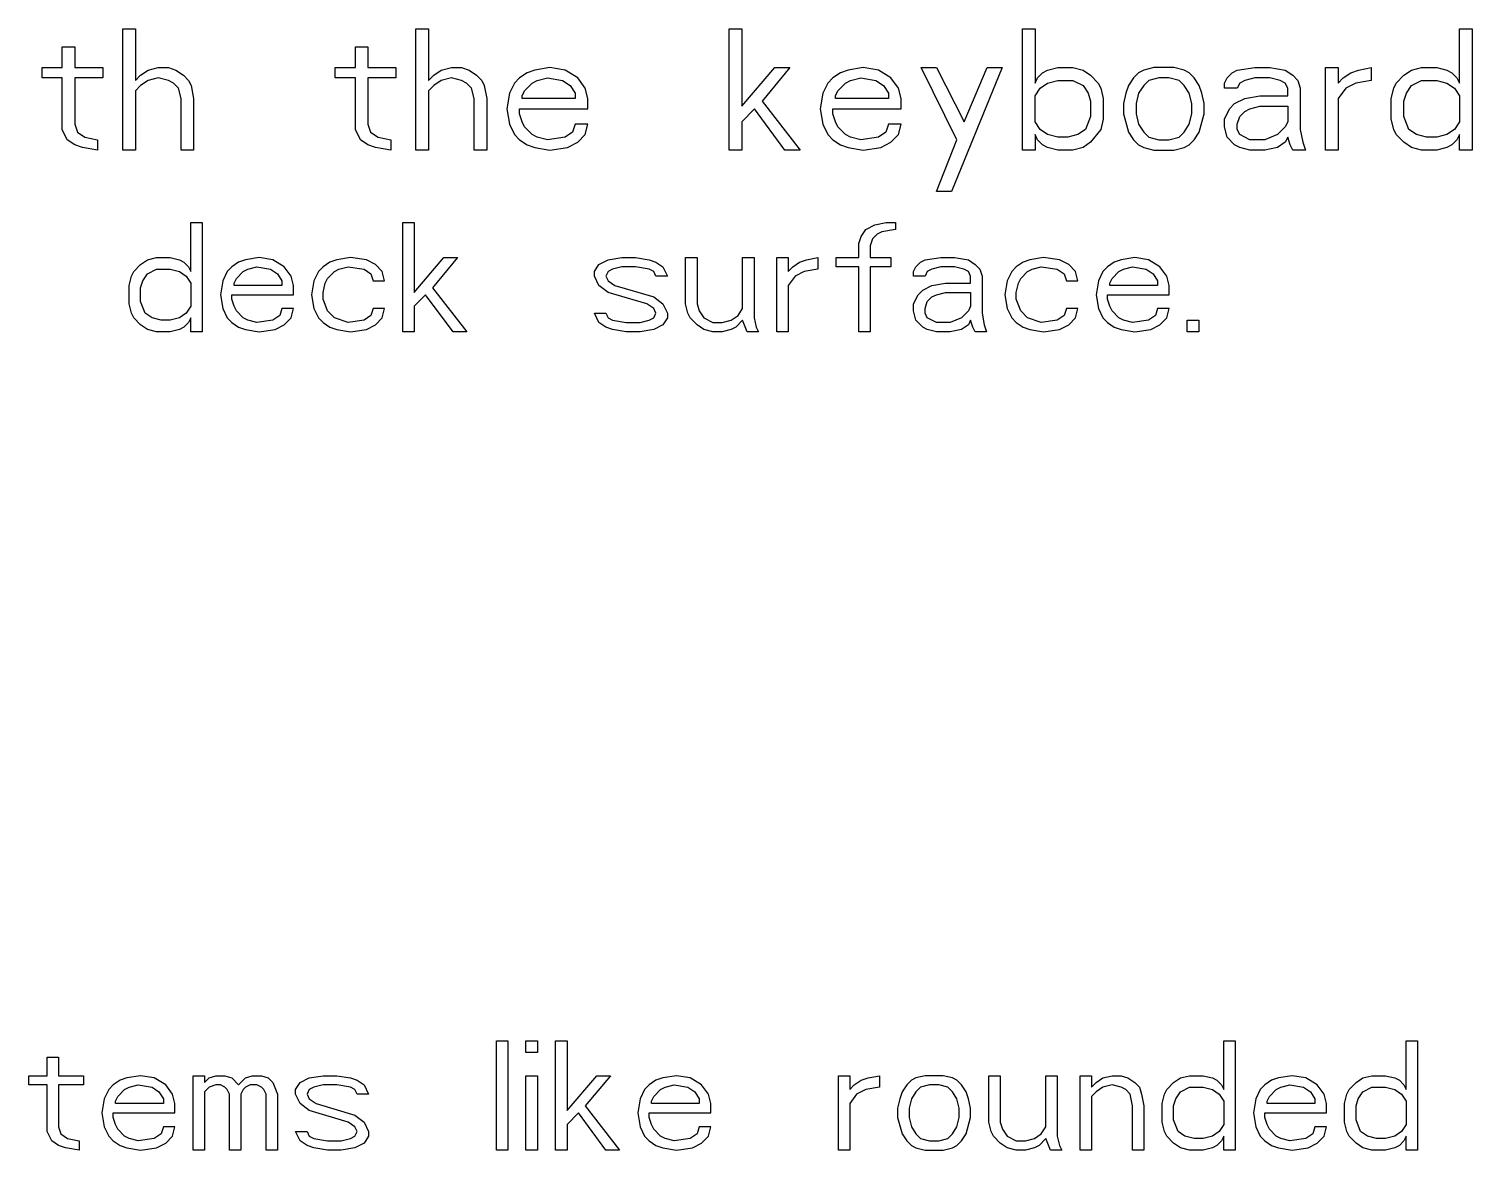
# Model space of a CAD drawing. Header units: millimetres. Extents: x 0 to 594, y 0 to 420.
# Drawn here: x 173.61 to 221.21, y 293.67 to 330.67 of the extents above; entities that cross this region are included whole.
import ezdxf

# ---------------------------------------------------------------- set-up
doc = ezdxf.new("R2010")
doc.units = ezdxf.units.MM
doc.header["$LTSCALE"] = 32.67
doc.layers.add('5_CURVES', color=7, linetype='CONTINUOUS')

msp = doc.modelspace()

# ---------------------------------------------------------------- linework, layer by layer
at = {"layer": '5_CURVES', "color": 7, "linetype": 'CONTINUOUS'}
for p, q in [((176.714, 326.671), (176.714, 330.671)), ((176.714, 330.671), (177.131, 330.671)), ((177.131, 330.671), (177.131, 328.968)), ((186.381, 326.671), (186.381, 330.671)), ((186.381, 330.671), (186.797, 330.671)), ((186.797, 330.671), (186.797, 328.968)), ((196.714, 326.671), (196.714, 330.671)), ((196.714, 330.671), (197.131, 330.671)), ((197.131, 330.671), (197.131, 328.117)), ((206.381, 326.671), (206.381, 330.671)), ((206.381, 330.671), (206.797, 330.671)), ((206.797, 330.671), (206.797, 328.883)), ((220.797, 328.883), (220.797, 330.671)), ((220.797, 330.671), (221.214, 330.671)), ((221.214, 330.671), (221.214, 326.671)), ((174.714, 329.394), (174.714, 330.075)), ((174.714, 330.075), (175.131, 330.075)), ((175.131, 330.075), (175.131, 329.394)), ((184.381, 329.394), (184.381, 330.075)), ((184.381, 330.075), (184.797, 330.075)), ((184.797, 330.075), (184.797, 329.394)), ((174.047, 329.054), (174.047, 329.394)), ((174.047, 329.394), (174.714, 329.394)), ((174.714, 329.054), (174.047, 329.054)), ((174.714, 327.351), (174.714, 329.054)), ((175.131, 329.394), (176.047, 329.394)), ((175.131, 329.054), (175.131, 327.522)), ((176.047, 329.054), (175.131, 329.054)), ((176.047, 329.394), (176.047, 329.054)), ((177.131, 328.968), (177.297, 329.139)), ((177.297, 329.139), (177.547, 329.309)), ((177.547, 328.968), (177.297, 328.798)), ((177.547, 329.309), (177.881, 329.394)), ((177.881, 329.054), (177.547, 328.968)), ((177.881, 329.394), (178.214, 329.394)), ((178.214, 328.968), (177.881, 329.054)), ((178.214, 329.394), (178.464, 329.309)), ((178.381, 328.883), (178.214, 328.968)), ((178.464, 329.309), (178.714, 329.139)), ((178.714, 329.139), (178.881, 328.968)), ((178.881, 328.968), (178.964, 328.798)), ((183.714, 329.054), (183.714, 329.394)), ((183.714, 329.394), (184.381, 329.394)), ((184.381, 329.054), (183.714, 329.054)), ((184.381, 327.351), (184.381, 329.054)), ((184.797, 329.394), (185.714, 329.394)), ((184.797, 329.054), (184.797, 327.522)), ((185.714, 329.054), (184.797, 329.054)), ((185.714, 329.394), (185.714, 329.054)), ((186.797, 328.968), (186.964, 329.139)), ((186.964, 329.139), (187.214, 329.309)), ((187.214, 328.968), (186.964, 328.798)), ((187.214, 329.309), (187.547, 329.394)), ((187.547, 329.054), (187.214, 328.968)), ((187.547, 329.394), (187.881, 329.394)), ((187.881, 328.968), (187.547, 329.054)), ((187.881, 329.394), (188.131, 329.309)), ((188.047, 328.883), (187.881, 328.968)), ((188.131, 329.309), (188.381, 329.139)), ((188.381, 329.139), (188.547, 328.968)), ((188.547, 328.968), (188.631, 328.798)), ((189.797, 329.054), (189.631, 328.883)), ((190.047, 329.224), (189.797, 329.054)), ((190.297, 329.309), (190.047, 329.224)), ((190.214, 328.883), (190.381, 328.968)), ((190.797, 329.394), (190.297, 329.309)), ((190.381, 328.968), (190.714, 329.054)), ((190.714, 329.054), (191.214, 328.968)), ((191.297, 329.309), (190.797, 329.394)), ((191.214, 328.968), (191.464, 328.798)), ((191.714, 329.054), (191.297, 329.309)), ((191.964, 328.713), (191.714, 329.054)), ((197.131, 328.117), (198.214, 329.394)), ((198.714, 329.394), (197.797, 328.288)), ((198.214, 329.394), (198.714, 329.394)), ((200.131, 329.054), (199.964, 328.883)), ((200.381, 329.224), (200.131, 329.054)), ((200.631, 329.309), (200.381, 329.224)), ((200.547, 328.883), (200.714, 328.968)), ((201.131, 329.394), (200.631, 329.309)), ((200.714, 328.968), (201.047, 329.054)), ((201.047, 329.054), (201.547, 328.968)), ((201.631, 329.309), (201.131, 329.394)), ((201.547, 328.968), (201.797, 328.798)), ((202.047, 329.054), (201.631, 329.309)), ((202.297, 328.713), (202.047, 329.054)), ((204.214, 327.011), (203.047, 329.394)), ((203.047, 329.394), (203.547, 329.394)), ((203.547, 329.394), (204.464, 327.607)), ((205.714, 329.394), (204.047, 325.309)), ((204.464, 327.607), (205.214, 329.394)), ((205.214, 329.394), (205.714, 329.394)), ((206.797, 328.883), (206.881, 329.054)), ((206.881, 329.054), (207.047, 329.224)), ((207.047, 329.224), (207.214, 329.309)), ((207.214, 329.309), (207.547, 329.394)), ((207.214, 328.883), (207.547, 328.968)), ((207.547, 329.394), (208.047, 329.394)), ((207.547, 328.968), (208.047, 328.968)), ((208.047, 329.394), (208.381, 329.309)), ((208.047, 328.968), (208.381, 328.798)), ((208.381, 329.309), (208.631, 329.139)), ((208.631, 329.139), (208.881, 328.883)), ((210.047, 329.054), (209.881, 328.798)), ((210.214, 329.224), (210.047, 329.054)), ((210.381, 329.309), (210.214, 329.224)), ((210.714, 329.394), (210.381, 329.309)), ((210.547, 328.968), (210.381, 328.798)), ((210.881, 329.054), (210.547, 328.968)), ((211.381, 329.394), (210.714, 329.394)), ((211.214, 329.054), (210.881, 329.054)), ((211.547, 328.968), (211.214, 329.054)), ((211.714, 329.309), (211.381, 329.394)), ((211.714, 328.798), (211.547, 328.968)), ((211.881, 329.224), (211.714, 329.309)), ((212.047, 329.054), (211.881, 329.224)), ((212.214, 328.798), (212.047, 329.054)), ((213.047, 328.883), (213.131, 329.054)), ((213.131, 329.054), (213.297, 329.224)), ((213.297, 329.224), (213.464, 329.309)), ((213.464, 329.309), (214.047, 329.394)), ((213.714, 328.968), (213.547, 328.883)), ((214.047, 329.054), (213.714, 328.968)), ((214.047, 329.394), (214.547, 329.394)), ((214.547, 329.054), (214.047, 329.054)), ((214.547, 329.394), (215.047, 329.309)), ((214.881, 328.968), (214.547, 329.054)), ((215.047, 328.883), (214.881, 328.968)), ((215.047, 329.309), (215.297, 329.139)), ((215.297, 329.139), (215.464, 328.968)), ((215.464, 328.968), (215.547, 328.713)), ((216.381, 326.671), (216.381, 329.394)), ((216.381, 329.394), (216.797, 329.394)), ((216.797, 329.394), (216.797, 328.883)), ((216.797, 328.883), (216.964, 329.054)), ((216.964, 329.054), (217.214, 329.224)), ((217.214, 329.224), (217.464, 329.309)), ((217.881, 328.968), (217.381, 328.883)), ((217.464, 329.309), (217.881, 329.394)), ((217.881, 329.394), (217.881, 328.968)), ((218.714, 328.883), (218.964, 329.139)), ((218.964, 329.139), (219.214, 329.309)), ((219.214, 329.309), (219.547, 329.394)), ((219.214, 328.798), (219.547, 328.968)), ((219.547, 329.394), (220.047, 329.394)), ((219.547, 328.968), (220.047, 328.968)), ((220.047, 329.394), (220.381, 329.309)), ((220.047, 328.968), (220.381, 328.883)), ((220.381, 329.309), (220.547, 329.224)), ((220.547, 329.224), (220.714, 329.054)), ((220.714, 329.054), (220.797, 328.883)), ((177.297, 328.798), (177.131, 328.628)), ((177.131, 328.628), (177.131, 326.671)), ((178.547, 328.713), (178.381, 328.883)), ((178.631, 328.373), (178.547, 328.713)), ((178.964, 328.798), (179.047, 328.373)), ((186.964, 328.798), (186.797, 328.628)), ((186.797, 328.628), (186.797, 326.671)), ((188.214, 328.713), (188.047, 328.883)), ((188.297, 328.373), (188.214, 328.713)), ((188.631, 328.798), (188.714, 328.373)), ((189.464, 328.543), (189.381, 328.032)), ((189.631, 328.883), (189.464, 328.543)), ((189.881, 328.458), (189.964, 328.628)), ((189.881, 328.373), (189.881, 328.458)), ((189.964, 328.628), (190.214, 328.883)), ((191.464, 328.798), (191.631, 328.543)), ((191.631, 328.543), (191.631, 328.373)), ((192.047, 328.373), (191.964, 328.713)), ((199.797, 328.543), (199.714, 328.032)), ((199.964, 328.883), (199.797, 328.543)), ((200.214, 328.458), (200.297, 328.628)), ((200.214, 328.373), (200.214, 328.458)), ((200.297, 328.628), (200.547, 328.883)), ((201.797, 328.798), (201.964, 328.543)), ((201.964, 328.543), (201.964, 328.373)), ((202.381, 328.373), (202.297, 328.713)), ((206.797, 328.458), (206.964, 328.713)), ((206.797, 327.607), (206.797, 328.458)), ((206.964, 328.713), (207.214, 328.883)), ((208.381, 328.798), (208.547, 328.543)), ((208.547, 328.543), (208.631, 328.288)), ((208.881, 328.883), (208.964, 328.713)), ((208.964, 328.713), (209.047, 328.373)), ((209.797, 328.543), (209.714, 328.202)), ((209.881, 328.798), (209.797, 328.543)), ((210.214, 328.543), (210.131, 328.202)), ((210.381, 328.798), (210.214, 328.543)), ((211.881, 328.543), (211.714, 328.798)), ((211.964, 328.202), (211.881, 328.543)), ((212.297, 328.543), (212.214, 328.798)), ((212.381, 328.202), (212.297, 328.543)), ((213.047, 328.713), (213.047, 328.883)), ((213.464, 328.713), (213.047, 328.713)), ((213.547, 328.883), (213.464, 328.713)), ((213.714, 328.373), (214.214, 328.458)), ((214.214, 328.458), (215.131, 328.458)), ((215.131, 328.713), (215.047, 328.883)), ((215.131, 328.458), (215.131, 328.713)), ((215.547, 328.713), (215.547, 327.351)), ((217.047, 328.713), (216.797, 328.373)), ((217.381, 328.883), (217.047, 328.713)), ((218.547, 328.373), (218.631, 328.713)), ((218.631, 328.713), (218.714, 328.883)), ((218.964, 328.288), (219.047, 328.543)), ((219.047, 328.543), (219.214, 328.798)), ((220.381, 328.883), (220.631, 328.713)), ((220.631, 328.713), (220.797, 328.458)), ((220.797, 328.458), (220.797, 327.607)), ((178.631, 326.671), (178.631, 328.373)), ((179.047, 328.373), (179.047, 326.671)), ((188.297, 326.671), (188.297, 328.373)), ((188.714, 328.373), (188.714, 326.671)), ((189.381, 328.032), (189.464, 327.522)), ((189.797, 327.862), (189.797, 328.032)), ((189.797, 328.032), (192.047, 328.032)), ((191.631, 328.373), (189.881, 328.373)), ((192.047, 328.032), (192.047, 328.373)), ((197.547, 328.032), (197.131, 327.607)), ((198.547, 326.671), (197.547, 328.032)), ((197.797, 328.288), (199.047, 326.671)), ((199.714, 328.032), (199.797, 327.522)), ((200.131, 327.862), (200.131, 328.032)), ((200.131, 328.032), (202.381, 328.032)), ((201.964, 328.373), (200.214, 328.373)), ((202.381, 328.032), (202.381, 328.373)), ((208.631, 328.288), (208.631, 327.777)), ((209.047, 328.373), (209.047, 327.692)), ((209.714, 328.202), (209.714, 327.862)), ((210.131, 328.202), (210.131, 327.862)), ((211.964, 327.862), (211.964, 328.202)), ((212.381, 327.862), (212.381, 328.202)), ((213.047, 327.692), (213.214, 328.032)), ((213.214, 328.032), (213.381, 328.202)), ((213.381, 328.202), (213.714, 328.373)), ((213.714, 327.947), (213.881, 328.032)), ((213.881, 328.032), (214.214, 328.117)), ((214.214, 328.117), (215.131, 328.117)), ((215.131, 328.117), (215.131, 327.607)), ((216.797, 328.373), (216.797, 326.671)), ((218.547, 327.692), (218.547, 328.373)), ((218.964, 327.777), (218.964, 328.288)), ((175.131, 327.522), (175.214, 327.266)), ((184.797, 327.522), (184.881, 327.266)), ((189.464, 327.522), (189.631, 327.181)), ((189.881, 327.607), (189.797, 327.862)), ((189.964, 327.436), (189.881, 327.607)), ((191.631, 327.522), (191.547, 327.266)), ((192.047, 327.522), (191.631, 327.522)), ((191.964, 327.181), (192.047, 327.522)), ((197.131, 327.607), (197.131, 326.671)), ((199.797, 327.522), (199.964, 327.181)), ((200.214, 327.607), (200.131, 327.862)), ((200.297, 327.436), (200.214, 327.607)), ((201.964, 327.522), (201.881, 327.266)), ((202.381, 327.522), (201.964, 327.522)), ((202.297, 327.181), (202.381, 327.522)), ((206.964, 327.351), (206.797, 327.607)), ((208.631, 327.777), (208.464, 327.351)), ((209.047, 327.692), (208.964, 327.351)), ((209.714, 327.862), (209.881, 327.266)), ((210.131, 327.862), (210.214, 327.522)), ((210.214, 327.522), (210.381, 327.266)), ((211.714, 327.266), (211.881, 327.522)), ((211.881, 327.522), (211.964, 327.862)), ((212.214, 327.266), (212.381, 327.862)), ((213.047, 327.436), (213.047, 327.692)), ((213.464, 327.522), (213.547, 327.777)), ((213.464, 327.351), (213.464, 327.522)), ((213.547, 327.777), (213.714, 327.947)), ((215.131, 327.607), (215.047, 327.436)), ((218.631, 327.351), (218.547, 327.692)), ((219.131, 327.351), (218.964, 327.777)), ((220.797, 327.607), (220.631, 327.351)), ((174.881, 327.011), (174.714, 327.351)), ((175.214, 327.266), (175.464, 327.096)), ((175.464, 327.096), (175.881, 327.011)), ((184.547, 327.011), (184.381, 327.351)), ((184.881, 327.266), (185.131, 327.096)), ((185.131, 327.096), (185.547, 327.011)), ((189.631, 327.181), (189.797, 327.011)), ((190.214, 327.181), (189.964, 327.436)), ((190.381, 327.096), (190.214, 327.181)), ((190.714, 327.011), (190.381, 327.096)), ((191.297, 327.096), (190.714, 327.011)), ((191.547, 327.266), (191.297, 327.096)), ((191.714, 326.926), (191.964, 327.181)), ((199.964, 327.181), (200.131, 327.011)), ((200.547, 327.181), (200.297, 327.436)), ((200.714, 327.096), (200.547, 327.181)), ((201.047, 327.011), (200.714, 327.096)), ((201.631, 327.096), (201.047, 327.011)), ((201.881, 327.266), (201.631, 327.096)), ((202.047, 326.926), (202.297, 327.181)), ((206.797, 327.181), (206.797, 326.671)), ((206.881, 327.011), (206.797, 327.181)), ((207.214, 327.181), (206.964, 327.351)), ((207.547, 327.096), (207.214, 327.181)), ((207.881, 327.096), (207.547, 327.096)), ((208.214, 327.181), (207.881, 327.096)), ((208.464, 327.351), (208.214, 327.181)), ((208.964, 327.351), (208.631, 326.926)), ((209.881, 327.266), (210.047, 327.011)), ((210.381, 327.266), (210.547, 327.096)), ((210.547, 327.096), (210.881, 327.011)), ((211.214, 327.011), (211.547, 327.096)), ((211.547, 327.096), (211.714, 327.266)), ((212.047, 327.011), (212.214, 327.266)), ((213.131, 327.096), (213.047, 327.436)), ((213.381, 326.841), (213.131, 327.096)), ((213.547, 327.181), (213.464, 327.351)), ((213.881, 327.011), (213.547, 327.181)), ((214.797, 327.181), (214.381, 327.011)), ((215.047, 327.436), (214.797, 327.181)), ((215.131, 327.096), (215.047, 326.926)), ((215.214, 326.841), (215.131, 327.096)), ((215.547, 327.351), (215.631, 326.926)), ((218.714, 327.181), (218.631, 327.351)), ((218.964, 326.926), (218.714, 327.181)), ((219.381, 327.181), (219.131, 327.351)), ((219.714, 327.096), (219.381, 327.181)), ((220.047, 327.096), (219.714, 327.096)), ((220.381, 327.181), (220.047, 327.096)), ((220.631, 327.351), (220.381, 327.181)), ((220.797, 327.181), (220.714, 327.011)), ((220.797, 326.671), (220.797, 327.181)), ((175.131, 326.841), (174.881, 327.011)), ((175.381, 326.756), (175.131, 326.841)), ((175.881, 326.671), (175.381, 326.756)), ((175.881, 327.011), (175.881, 326.671)), ((177.131, 326.671), (176.714, 326.671)), ((179.047, 326.671), (178.631, 326.671)), ((184.797, 326.841), (184.547, 327.011)), ((185.047, 326.756), (184.797, 326.841)), ((185.547, 326.671), (185.047, 326.756)), ((185.547, 327.011), (185.547, 326.671)), ((186.797, 326.671), (186.381, 326.671)), ((188.714, 326.671), (188.297, 326.671)), ((189.797, 327.011), (190.047, 326.841)), ((190.047, 326.841), (190.297, 326.756)), ((190.297, 326.756), (190.797, 326.671)), ((190.797, 326.671), (191.381, 326.756)), ((191.381, 326.756), (191.714, 326.926)), ((197.131, 326.671), (196.714, 326.671)), ((199.047, 326.671), (198.547, 326.671)), ((200.131, 327.011), (200.381, 326.841)), ((200.381, 326.841), (200.631, 326.756)), ((200.631, 326.756), (201.131, 326.671)), ((201.131, 326.671), (201.714, 326.756)), ((201.714, 326.756), (202.047, 326.926)), ((203.547, 325.309), (204.214, 327.011)), ((206.797, 326.671), (206.381, 326.671)), ((207.047, 326.841), (206.881, 327.011)), ((207.214, 326.756), (207.047, 326.841)), ((207.547, 326.671), (207.214, 326.756)), ((208.047, 326.671), (207.547, 326.671)), ((208.381, 326.756), (208.047, 326.671)), ((208.631, 326.926), (208.381, 326.756)), ((210.047, 327.011), (210.214, 326.841)), ((210.214, 326.841), (210.381, 326.756)), ((210.381, 326.756), (210.714, 326.671)), ((210.714, 326.671), (211.381, 326.671)), ((210.881, 327.011), (211.214, 327.011)), ((211.381, 326.671), (211.714, 326.756)), ((211.714, 326.756), (211.881, 326.841)), ((211.881, 326.841), (212.047, 327.011)), ((213.547, 326.756), (213.381, 326.841)), ((213.881, 326.671), (213.547, 326.756)), ((214.381, 327.011), (213.881, 327.011)), ((214.381, 326.671), (213.881, 326.671)), ((214.797, 326.756), (214.381, 326.671)), ((215.047, 326.926), (214.797, 326.756)), ((215.297, 326.671), (215.214, 326.841)), ((215.714, 326.671), (215.297, 326.671)), ((215.631, 326.926), (215.714, 326.671)), ((216.797, 326.671), (216.381, 326.671)), ((219.214, 326.756), (218.964, 326.926)), ((219.547, 326.671), (219.214, 326.756)), ((220.047, 326.671), (219.547, 326.671)), ((220.381, 326.756), (220.047, 326.671)), ((220.547, 326.841), (220.381, 326.756)), ((220.714, 327.011), (220.547, 326.841)), ((221.214, 326.671), (220.797, 326.671)), ((204.047, 325.309), (203.547, 325.309)), ((178.953, 322.668), (178.953, 324.281)), ((178.953, 324.281), (179.329, 324.281)), ((179.329, 324.281), (179.329, 320.671)), ((185.947, 320.671), (185.947, 324.281)), ((185.947, 324.281), (186.323, 324.281)), ((186.323, 324.281), (186.323, 321.976)), ((201.214, 324.05), (201.515, 324.204)), ((201.515, 324.204), (201.891, 324.281)), ((201.891, 324.281), (202.192, 324.281)), ((202.192, 324.281), (202.192, 324.05)), ((200.989, 323.589), (201.064, 323.82)), ((201.064, 323.82), (201.214, 324.05)), ((201.44, 323.743), (201.365, 323.512)), ((201.59, 323.896), (201.44, 323.743)), ((201.741, 323.973), (201.59, 323.896)), ((202.192, 324.05), (201.741, 323.973)), ((200.989, 323.128), (200.989, 323.589)), ((201.365, 323.512), (201.365, 323.128)), ((177.072, 322.668), (177.298, 322.898)), ((177.298, 322.898), (177.524, 323.052)), ((177.524, 323.052), (177.824, 323.128)), ((177.524, 322.591), (177.824, 322.744)), ((177.824, 323.128), (178.276, 323.128)), ((177.824, 322.744), (178.276, 322.744)), ((178.276, 323.128), (178.577, 323.052)), ((178.276, 322.744), (178.577, 322.668)), ((178.577, 323.052), (178.727, 322.975)), ((178.727, 322.975), (178.877, 322.821)), ((178.877, 322.821), (178.953, 322.668)), ((180.306, 322.821), (180.156, 322.668)), ((180.532, 322.975), (180.306, 322.821)), ((180.758, 323.052), (180.532, 322.975)), ((180.682, 322.668), (180.833, 322.744)), ((181.209, 323.128), (180.758, 323.052)), ((180.833, 322.744), (181.134, 322.821)), ((181.134, 322.821), (181.585, 322.744)), ((181.66, 323.052), (181.209, 323.128)), ((181.585, 322.744), (181.811, 322.591)), ((182.036, 322.821), (181.66, 323.052)), ((182.262, 322.514), (182.036, 322.821)), ((183.315, 322.821), (183.164, 322.668)), ((183.54, 322.975), (183.315, 322.821)), ((183.766, 323.052), (183.54, 322.975)), ((183.691, 322.668), (183.841, 322.744)), ((184.217, 323.128), (183.766, 323.052)), ((183.841, 322.744), (184.142, 322.821)), ((184.142, 322.821), (184.668, 322.744)), ((184.744, 323.052), (184.217, 323.128)), ((184.668, 322.744), (184.894, 322.591)), ((185.044, 322.898), (184.744, 323.052)), ((185.27, 322.668), (185.044, 322.898)), ((186.323, 321.976), (187.301, 323.128)), ((187.752, 323.128), (186.925, 322.13)), ((187.301, 323.128), (187.752, 323.128)), ((192.264, 322.668), (192.415, 322.898)), ((192.415, 322.898), (192.716, 323.052)), ((192.716, 323.052), (193.167, 323.128)), ((192.866, 322.744), (192.716, 322.668)), ((193.167, 322.821), (192.866, 322.744)), ((193.167, 323.128), (193.618, 323.128)), ((193.618, 322.821), (193.167, 322.821)), ((193.618, 323.128), (194.069, 323.052)), ((194.069, 322.744), (193.618, 322.821)), ((194.069, 323.052), (194.295, 322.975)), ((194.22, 322.668), (194.069, 322.744)), ((194.295, 322.975), (194.521, 322.821)), ((194.521, 322.821), (194.671, 322.514)), ((195.273, 321.592), (195.273, 323.128)), ((195.273, 323.128), (195.649, 323.128)), ((195.649, 323.128), (195.649, 321.592)), ((197.153, 321.439), (197.153, 323.128)), ((197.153, 323.128), (197.529, 323.128)), ((197.529, 323.128), (197.529, 321.131)), ((198.281, 320.671), (198.281, 323.128)), ((198.281, 323.128), (198.657, 323.128)), ((198.657, 323.128), (198.657, 322.668)), ((198.657, 322.668), (198.808, 322.821)), ((198.808, 322.821), (199.033, 322.975)), ((199.033, 322.975), (199.259, 323.052)), ((199.635, 322.744), (199.184, 322.668)), ((199.259, 323.052), (199.635, 323.128)), ((199.635, 323.128), (199.635, 322.744)), ((200.237, 322.821), (200.237, 323.128)), ((200.237, 323.128), (200.989, 323.128)), ((200.989, 322.821), (200.237, 322.821)), ((200.989, 320.671), (200.989, 322.821)), ((201.365, 323.128), (202.042, 323.128)), ((201.365, 322.821), (201.365, 320.671)), ((202.042, 322.821), (201.365, 322.821)), ((202.042, 323.128), (202.042, 322.821)), ((202.794, 322.668), (202.869, 322.821)), ((202.869, 322.821), (203.019, 322.975)), ((203.019, 322.975), (203.17, 323.052)), ((203.17, 323.052), (203.696, 323.128)), ((203.395, 322.744), (203.245, 322.668)), ((203.696, 322.821), (203.395, 322.744)), ((203.696, 323.128), (204.147, 323.128)), ((204.147, 322.821), (203.696, 322.821)), ((204.147, 323.128), (204.599, 323.052)), ((204.448, 322.744), (204.147, 322.821)), ((204.599, 322.668), (204.448, 322.744)), ((204.599, 323.052), (204.824, 322.898)), ((204.824, 322.898), (204.975, 322.744)), ((204.975, 322.744), (205.05, 322.514)), ((206.178, 322.821), (206.028, 322.668)), ((206.404, 322.975), (206.178, 322.821)), ((206.629, 323.052), (206.404, 322.975)), ((206.554, 322.668), (206.704, 322.744)), ((207.081, 323.128), (206.629, 323.052)), ((206.704, 322.744), (207.005, 322.821)), ((207.005, 322.821), (207.532, 322.744)), ((207.607, 323.052), (207.081, 323.128)), ((207.532, 322.744), (207.757, 322.591)), ((207.908, 322.898), (207.607, 323.052)), ((208.133, 322.668), (207.908, 322.898)), ((209.186, 322.821), (209.036, 322.668)), ((209.412, 322.975), (209.186, 322.821)), ((209.638, 323.052), (209.412, 322.975)), ((209.562, 322.668), (209.713, 322.744)), ((210.089, 323.128), (209.638, 323.052)), ((209.713, 322.744), (210.014, 322.821)), ((210.014, 322.821), (210.465, 322.744)), ((210.54, 323.052), (210.089, 323.128)), ((210.465, 322.744), (210.691, 322.591)), ((210.916, 322.821), (210.54, 323.052)), ((211.142, 322.514), (210.916, 322.821)), ((176.922, 322.207), (176.997, 322.514)), ((176.997, 322.514), (177.072, 322.668)), ((177.298, 322.13), (177.373, 322.36)), ((177.373, 322.36), (177.524, 322.591)), ((178.577, 322.668), (178.802, 322.514)), ((178.802, 322.514), (178.953, 322.284)), ((178.953, 322.284), (178.953, 321.515)), ((180.006, 322.36), (179.93, 321.899)), ((180.156, 322.668), (180.006, 322.36)), ((180.382, 322.284), (180.457, 322.437)), ((180.382, 322.207), (180.382, 322.284)), ((180.457, 322.437), (180.682, 322.668)), ((181.811, 322.591), (181.961, 322.36)), ((181.961, 322.36), (181.961, 322.207)), ((182.337, 322.207), (182.262, 322.514)), ((183.014, 322.36), (182.939, 321.899)), ((183.164, 322.668), (183.014, 322.36)), ((183.315, 321.976), (183.39, 322.284)), ((183.39, 322.284), (183.465, 322.437)), ((183.465, 322.437), (183.691, 322.668)), ((184.894, 322.591), (184.969, 322.36)), ((184.969, 322.36), (185.345, 322.36)), ((185.345, 322.36), (185.27, 322.668)), ((192.264, 322.514), (192.264, 322.668)), ((192.415, 322.207), (192.264, 322.514)), ((192.716, 322.668), (192.641, 322.514)), ((192.641, 322.514), (192.716, 322.36)), ((192.716, 322.36), (192.941, 322.207)), ((194.295, 322.514), (194.22, 322.668)), ((194.671, 322.514), (194.295, 322.514)), ((198.883, 322.514), (198.657, 322.207)), ((199.184, 322.668), (198.883, 322.514)), ((202.794, 322.514), (202.794, 322.668)), ((203.17, 322.514), (202.794, 322.514)), ((203.245, 322.668), (203.17, 322.514)), ((203.395, 322.207), (203.847, 322.284)), ((203.847, 322.284), (204.674, 322.284)), ((204.674, 322.514), (204.599, 322.668)), ((204.674, 322.284), (204.674, 322.514)), ((205.05, 322.514), (205.05, 321.285)), ((205.877, 322.36), (205.802, 321.899)), ((206.028, 322.668), (205.877, 322.36)), ((206.178, 321.976), (206.253, 322.284)), ((206.253, 322.284), (206.328, 322.437)), ((206.328, 322.437), (206.554, 322.668)), ((207.757, 322.591), (207.833, 322.36)), ((207.833, 322.36), (208.209, 322.36)), ((208.209, 322.36), (208.133, 322.668)), ((208.886, 322.36), (208.81, 321.899)), ((209.036, 322.668), (208.886, 322.36)), ((209.262, 322.284), (209.337, 322.437)), ((209.262, 322.207), (209.262, 322.284)), ((209.337, 322.437), (209.562, 322.668)), ((210.691, 322.591), (210.841, 322.36)), ((210.841, 322.36), (210.841, 322.207)), ((211.217, 322.207), (211.142, 322.514)), ((176.922, 321.592), (176.922, 322.207)), ((177.298, 321.669), (177.298, 322.13)), ((179.93, 321.899), (180.006, 321.439)), ((180.306, 321.746), (180.306, 321.899)), ((180.306, 321.899), (182.337, 321.899)), ((181.961, 322.207), (180.382, 322.207)), ((182.337, 321.899), (182.337, 322.207)), ((182.939, 321.899), (183.014, 321.439)), ((183.315, 321.746), (183.315, 321.976)), ((186.699, 321.899), (186.323, 321.515)), ((187.602, 320.671), (186.699, 321.899)), ((186.925, 322.13), (188.053, 320.671)), ((192.716, 321.976), (192.415, 322.207)), ((193.994, 321.592), (192.716, 321.976)), ((192.941, 322.207), (194.22, 321.823)), ((194.22, 321.823), (194.521, 321.592)), ((198.657, 322.207), (198.657, 320.671)), ((202.794, 321.592), (202.944, 321.899)), ((202.944, 321.899), (203.094, 322.053)), ((203.094, 322.053), (203.395, 322.207)), ((203.245, 321.669), (203.395, 321.823)), ((203.395, 321.823), (203.546, 321.899)), ((203.546, 321.899), (203.847, 321.976)), ((203.847, 321.976), (204.674, 321.976)), ((204.674, 321.976), (204.674, 321.515)), ((205.802, 321.899), (205.877, 321.439)), ((206.178, 321.746), (206.178, 321.976)), ((208.81, 321.899), (208.886, 321.439)), ((209.186, 321.746), (209.186, 321.899)), ((209.186, 321.899), (211.217, 321.899)), ((210.841, 322.207), (209.262, 322.207)), ((211.217, 321.899), (211.217, 322.207)), ((176.997, 321.285), (176.922, 321.592)), ((177.448, 321.285), (177.298, 321.669)), ((178.953, 321.515), (178.802, 321.285)), ((180.006, 321.439), (180.156, 321.131)), ((180.382, 321.515), (180.306, 321.746)), ((180.457, 321.362), (180.382, 321.515)), ((180.682, 321.131), (180.457, 321.362)), ((181.961, 321.439), (181.886, 321.208)), ((182.337, 321.439), (181.961, 321.439)), ((182.262, 321.131), (182.337, 321.439)), ((183.014, 321.439), (183.164, 321.131)), ((183.465, 321.362), (183.315, 321.746)), ((183.691, 321.131), (183.465, 321.362)), ((184.969, 321.439), (184.894, 321.208)), ((185.345, 321.439), (184.969, 321.439)), ((185.27, 321.131), (185.345, 321.439)), ((186.323, 321.515), (186.323, 320.671)), ((194.22, 321.439), (193.994, 321.592)), ((194.295, 321.285), (194.22, 321.439)), ((194.521, 321.592), (194.671, 321.285)), ((195.348, 321.285), (195.273, 321.592)), ((195.649, 321.592), (195.724, 321.362)), ((195.724, 321.362), (195.874, 321.131)), ((197.003, 321.208), (197.153, 321.439)), ((202.794, 321.362), (202.794, 321.592)), ((202.869, 321.055), (202.794, 321.362)), ((203.17, 321.439), (203.245, 321.669)), ((203.17, 321.285), (203.17, 321.439)), ((204.599, 321.362), (204.373, 321.131)), ((204.674, 321.515), (204.599, 321.362)), ((205.877, 321.439), (206.028, 321.131)), ((206.328, 321.362), (206.178, 321.746)), ((206.554, 321.131), (206.328, 321.362)), ((207.833, 321.439), (207.757, 321.208)), ((208.209, 321.439), (207.833, 321.439)), ((208.133, 321.131), (208.209, 321.439)), ((208.886, 321.439), (209.036, 321.131)), ((209.262, 321.515), (209.186, 321.746)), ((209.337, 321.362), (209.262, 321.515)), ((209.562, 321.131), (209.337, 321.362)), ((210.841, 321.439), (210.766, 321.208)), ((211.217, 321.439), (210.841, 321.439)), ((211.142, 321.131), (211.217, 321.439)), ((177.072, 321.131), (176.997, 321.285)), ((177.298, 320.901), (177.072, 321.131)), ((177.524, 320.747), (177.298, 320.901)), ((177.674, 321.131), (177.448, 321.285)), ((177.975, 321.055), (177.674, 321.131)), ((178.276, 321.055), (177.975, 321.055)), ((178.577, 321.131), (178.276, 321.055)), ((178.802, 321.285), (178.577, 321.131)), ((178.877, 320.978), (178.727, 320.824)), ((178.953, 321.131), (178.877, 320.978)), ((178.953, 320.671), (178.953, 321.131)), ((180.156, 321.131), (180.306, 320.978)), ((180.306, 320.978), (180.532, 320.824)), ((180.833, 321.055), (180.682, 321.131)), ((181.134, 320.978), (180.833, 321.055)), ((181.66, 321.055), (181.134, 320.978)), ((181.886, 321.208), (181.66, 321.055)), ((181.735, 320.747), (182.036, 320.901)), ((182.036, 320.901), (182.262, 321.131)), ((183.164, 321.131), (183.315, 320.978)), ((183.315, 320.978), (183.54, 320.824)), ((184.142, 320.978), (183.691, 321.131)), ((184.668, 321.055), (184.142, 320.978)), ((184.894, 321.208), (184.668, 321.055)), ((184.744, 320.747), (185.044, 320.901)), ((185.044, 320.901), (185.27, 321.131)), ((192.415, 320.978), (192.264, 321.285)), ((192.264, 321.285), (192.641, 321.285)), ((192.641, 320.824), (192.415, 320.978)), ((192.641, 321.285), (192.716, 321.131)), ((192.716, 321.131), (192.866, 321.055)), ((192.866, 321.055), (193.317, 320.978)), ((193.317, 320.978), (193.769, 320.978)), ((193.769, 320.978), (194.069, 321.055)), ((194.069, 321.055), (194.22, 321.131)), ((194.22, 321.131), (194.295, 321.285)), ((194.521, 320.901), (194.22, 320.747)), ((194.671, 321.131), (194.521, 320.901)), ((194.671, 321.285), (194.671, 321.131)), ((195.423, 321.131), (195.348, 321.285)), ((195.649, 320.901), (195.423, 321.131)), ((195.874, 320.747), (195.649, 320.901)), ((195.874, 321.131), (196.175, 320.978)), ((196.175, 320.978), (196.476, 320.978)), ((196.476, 320.978), (196.777, 321.055)), ((196.777, 321.055), (197.003, 321.208)), ((197.153, 321.055), (196.927, 320.824)), ((197.303, 320.671), (197.153, 321.055)), ((197.529, 321.131), (197.604, 320.824)), ((203.094, 320.824), (202.869, 321.055)), ((203.245, 321.131), (203.17, 321.285)), ((203.546, 320.978), (203.245, 321.131)), ((203.997, 320.978), (203.546, 320.978)), ((204.373, 321.131), (203.997, 320.978)), ((204.599, 320.901), (204.373, 320.747)), ((204.674, 321.055), (204.599, 320.901)), ((204.749, 320.824), (204.674, 321.055)), ((205.05, 321.285), (205.125, 320.901)), ((205.125, 320.901), (205.2, 320.671)), ((206.028, 321.131), (206.178, 320.978)), ((206.178, 320.978), (206.404, 320.824)), ((207.005, 320.978), (206.554, 321.131)), ((207.532, 321.055), (207.005, 320.978)), ((207.757, 321.208), (207.532, 321.055)), ((207.607, 320.747), (207.908, 320.901)), ((207.908, 320.901), (208.133, 321.131)), ((209.036, 321.131), (209.186, 320.978)), ((209.186, 320.978), (209.412, 320.824)), ((209.713, 321.055), (209.562, 321.131)), ((210.014, 320.978), (209.713, 321.055)), ((210.54, 321.055), (210.014, 320.978)), ((210.766, 321.208), (210.54, 321.055)), ((210.615, 320.747), (210.916, 320.901)), ((210.916, 320.901), (211.142, 321.131)), ((211.819, 320.671), (211.819, 321.055)), ((211.819, 321.055), (212.195, 321.055)), ((212.195, 321.055), (212.195, 320.671)), ((177.824, 320.671), (177.524, 320.747)), ((178.276, 320.671), (177.824, 320.671)), ((178.577, 320.747), (178.276, 320.671)), ((178.727, 320.824), (178.577, 320.747)), ((179.329, 320.671), (178.953, 320.671)), ((180.532, 320.824), (180.758, 320.747)), ((180.758, 320.747), (181.209, 320.671)), ((181.209, 320.671), (181.735, 320.747)), ((183.54, 320.824), (183.766, 320.747)), ((183.766, 320.747), (184.217, 320.671)), ((184.217, 320.671), (184.744, 320.747)), ((186.323, 320.671), (185.947, 320.671)), ((188.053, 320.671), (187.602, 320.671)), ((192.866, 320.747), (192.641, 320.824)), ((193.317, 320.671), (192.866, 320.747)), ((193.769, 320.671), (193.317, 320.671)), ((194.22, 320.747), (193.769, 320.671)), ((196.175, 320.671), (195.874, 320.747)), ((196.476, 320.671), (196.175, 320.671)), ((196.777, 320.747), (196.476, 320.671)), ((196.927, 320.824), (196.777, 320.747)), ((197.679, 320.671), (197.303, 320.671)), ((197.604, 320.824), (197.679, 320.671)), ((198.657, 320.671), (198.281, 320.671)), ((201.365, 320.671), (200.989, 320.671)), ((203.245, 320.747), (203.094, 320.824)), ((203.546, 320.671), (203.245, 320.747)), ((203.997, 320.671), (203.546, 320.671)), ((204.373, 320.747), (203.997, 320.671)), ((204.824, 320.671), (204.749, 320.824)), ((205.2, 320.671), (204.824, 320.671)), ((206.404, 320.824), (206.629, 320.747)), ((206.629, 320.747), (207.081, 320.671)), ((207.081, 320.671), (207.607, 320.747)), ((209.412, 320.824), (209.638, 320.747)), ((209.638, 320.747), (210.089, 320.671)), ((210.089, 320.671), (210.615, 320.747)), ((212.195, 320.671), (211.819, 320.671)), ((189.031, 293.671), (189.031, 297.281)), ((189.031, 297.281), (189.407, 297.281)), ((189.407, 297.281), (189.407, 293.671)), ((190.008, 296.896), (190.008, 297.281)), ((190.008, 297.281), (190.384, 297.281)), ((190.384, 297.281), (190.384, 296.896)), ((190.986, 293.671), (190.986, 297.281)), ((190.986, 297.281), (191.362, 297.281)), ((191.362, 297.281), (191.362, 294.976)), ((213.022, 295.668), (213.022, 297.281)), ((213.022, 297.281), (213.398, 297.281)), ((213.398, 297.281), (213.398, 293.671)), ((219.039, 295.668), (219.039, 297.281)), ((219.039, 297.281), (219.415, 297.281)), ((219.415, 297.281), (219.415, 293.671)), ((174.214, 296.128), (174.214, 296.743)), ((174.214, 296.743), (174.591, 296.743)), ((174.591, 296.743), (174.591, 296.128)), ((190.384, 296.896), (190.008, 296.896)), ((173.613, 295.821), (173.613, 296.128)), ((173.613, 296.128), (174.214, 296.128)), ((174.591, 296.128), (175.418, 296.128)), ((175.418, 296.128), (175.418, 295.821)), ((177.298, 296.128), (176.847, 296.052)), ((177.749, 296.052), (177.298, 296.128)), ((179.028, 293.671), (179.028, 296.128)), ((179.028, 296.128), (179.404, 296.128)), ((179.404, 296.128), (179.404, 295.898)), ((179.554, 296.052), (179.78, 296.128)), ((179.78, 296.128), (180.081, 296.128)), ((180.081, 296.128), (180.306, 296.052)), ((180.758, 296.052), (180.983, 296.128)), ((180.983, 296.128), (181.284, 296.128)), ((181.284, 296.128), (181.51, 296.052)), ((182.863, 296.052), (183.315, 296.128)), ((183.315, 296.128), (183.766, 296.128)), ((183.766, 296.128), (184.217, 296.052)), ((190.008, 293.671), (190.008, 296.128)), ((190.008, 296.128), (190.384, 296.128)), ((190.384, 296.128), (190.384, 293.671)), ((191.362, 294.976), (192.34, 296.128)), ((192.791, 296.128), (191.964, 295.13)), ((192.34, 296.128), (192.791, 296.128)), ((194.972, 296.128), (194.521, 296.052)), ((195.423, 296.052), (194.972, 296.128)), ((200.312, 293.671), (200.312, 296.128)), ((200.312, 296.128), (200.688, 296.128)), ((200.688, 296.128), (200.688, 295.668)), ((201.289, 296.052), (201.666, 296.128)), ((201.666, 296.128), (201.666, 295.744)), ((203.17, 296.128), (202.869, 296.052)), ((203.771, 296.128), (203.17, 296.128)), ((204.072, 296.052), (203.771, 296.128)), ((205.276, 294.592), (205.276, 296.128)), ((205.276, 296.128), (205.652, 296.128)), ((205.652, 296.128), (205.652, 294.592)), ((207.156, 294.439), (207.156, 296.128)), ((207.156, 296.128), (207.532, 296.128)), ((207.532, 296.128), (207.532, 294.131)), ((208.284, 293.671), (208.284, 296.128)), ((208.284, 296.128), (208.66, 296.128)), ((208.66, 296.128), (208.66, 295.744)), ((209.036, 296.052), (209.337, 296.128)), ((209.337, 296.128), (209.638, 296.128)), ((209.638, 296.128), (209.863, 296.052)), ((211.593, 296.052), (211.894, 296.128)), ((211.894, 296.128), (212.345, 296.128)), ((212.345, 296.128), (212.646, 296.052)), ((215.278, 296.128), (214.827, 296.052)), ((215.729, 296.052), (215.278, 296.128)), ((217.61, 296.052), (217.911, 296.128)), ((217.911, 296.128), (218.362, 296.128)), ((218.362, 296.128), (218.663, 296.052)), ((174.214, 295.821), (173.613, 295.821)), ((174.214, 294.285), (174.214, 295.821)), ((174.591, 295.821), (174.591, 294.439)), ((175.418, 295.821), (174.591, 295.821)), ((176.245, 295.668), (176.095, 295.36)), ((176.396, 295.821), (176.245, 295.668)), ((176.621, 295.975), (176.396, 295.821)), ((176.546, 295.437), (176.772, 295.668)), ((176.847, 296.052), (176.621, 295.975)), ((176.772, 295.668), (176.922, 295.744)), ((176.922, 295.744), (177.223, 295.821)), ((177.223, 295.821), (177.674, 295.744)), ((177.674, 295.744), (177.9, 295.591)), ((178.125, 295.821), (177.749, 296.052)), ((178.351, 295.514), (178.125, 295.821)), ((179.404, 295.898), (179.554, 296.052)), ((179.554, 295.744), (179.404, 295.591)), ((179.78, 295.821), (179.554, 295.744)), ((179.93, 295.821), (179.78, 295.821)), ((180.081, 295.744), (179.93, 295.821)), ((180.156, 295.668), (180.081, 295.744)), ((180.231, 295.514), (180.156, 295.668)), ((180.306, 296.052), (180.532, 295.821)), ((180.532, 295.821), (180.758, 296.052)), ((180.682, 295.668), (180.607, 295.514)), ((180.758, 295.744), (180.682, 295.668)), ((180.908, 295.821), (180.758, 295.744)), ((181.134, 295.821), (180.908, 295.821)), ((181.284, 295.744), (181.134, 295.821)), ((181.359, 295.668), (181.284, 295.744)), ((181.434, 295.514), (181.359, 295.668)), ((181.51, 296.052), (181.66, 295.898)), ((181.66, 295.898), (181.811, 295.514)), ((182.412, 295.668), (182.563, 295.898)), ((182.412, 295.514), (182.412, 295.668)), ((182.563, 295.898), (182.863, 296.052)), ((182.863, 295.668), (182.788, 295.514)), ((183.014, 295.744), (182.863, 295.668)), ((183.315, 295.821), (183.014, 295.744)), ((183.766, 295.821), (183.315, 295.821)), ((184.217, 295.744), (183.766, 295.821)), ((184.217, 296.052), (184.443, 295.975)), ((184.368, 295.668), (184.217, 295.744)), ((184.443, 295.514), (184.368, 295.668)), ((184.443, 295.975), (184.668, 295.821)), ((184.668, 295.821), (184.819, 295.514)), ((193.919, 295.668), (193.769, 295.36)), ((194.069, 295.821), (193.919, 295.668)), ((194.295, 295.975), (194.069, 295.821)), ((194.22, 295.437), (194.446, 295.668)), ((194.521, 296.052), (194.295, 295.975)), ((194.446, 295.668), (194.596, 295.744)), ((194.596, 295.744), (194.897, 295.821)), ((194.897, 295.821), (195.348, 295.744)), ((195.348, 295.744), (195.574, 295.591)), ((195.799, 295.821), (195.423, 296.052)), ((196.025, 295.514), (195.799, 295.821)), ((200.688, 295.668), (200.838, 295.821)), ((200.838, 295.821), (201.064, 295.975)), ((201.214, 295.668), (200.913, 295.514)), ((201.064, 295.975), (201.289, 296.052)), ((201.666, 295.744), (201.214, 295.668)), ((202.568, 295.821), (202.418, 295.591)), ((202.718, 295.975), (202.568, 295.821)), ((202.869, 296.052), (202.718, 295.975)), ((203.019, 295.744), (202.869, 295.591)), ((203.32, 295.821), (203.019, 295.744)), ((203.621, 295.821), (203.32, 295.821)), ((203.922, 295.744), (203.621, 295.821)), ((204.072, 295.591), (203.922, 295.744)), ((204.223, 295.975), (204.072, 296.052)), ((204.373, 295.821), (204.223, 295.975)), ((204.523, 295.591), (204.373, 295.821)), ((208.66, 295.744), (208.81, 295.898)), ((208.81, 295.898), (209.036, 296.052)), ((209.036, 295.744), (208.81, 295.591)), ((209.337, 295.821), (209.036, 295.744)), ((209.638, 295.744), (209.337, 295.821)), ((209.788, 295.668), (209.638, 295.744)), ((209.938, 295.514), (209.788, 295.668)), ((209.863, 296.052), (210.089, 295.898)), ((210.089, 295.898), (210.239, 295.744)), ((210.239, 295.744), (210.314, 295.514)), ((211.067, 295.514), (211.142, 295.668)), ((211.142, 295.668), (211.367, 295.898)), ((211.367, 295.898), (211.593, 296.052)), ((211.593, 295.591), (211.894, 295.744)), ((211.894, 295.744), (212.345, 295.744)), ((212.345, 295.744), (212.646, 295.668)), ((212.646, 296.052), (212.796, 295.975)), ((212.646, 295.668), (212.872, 295.514)), ((212.796, 295.975), (212.947, 295.821)), ((212.947, 295.821), (213.022, 295.668)), ((214.225, 295.668), (214.075, 295.36)), ((214.376, 295.821), (214.225, 295.668)), ((214.601, 295.975), (214.376, 295.821)), ((214.526, 295.437), (214.752, 295.668)), ((214.827, 296.052), (214.601, 295.975)), ((214.752, 295.668), (214.902, 295.744)), ((214.902, 295.744), (215.203, 295.821)), ((215.203, 295.821), (215.654, 295.744)), ((215.654, 295.744), (215.88, 295.591)), ((216.106, 295.821), (215.729, 296.052)), ((216.331, 295.514), (216.106, 295.821)), ((217.083, 295.514), (217.158, 295.668)), ((217.158, 295.668), (217.384, 295.898)), ((217.384, 295.898), (217.61, 296.052)), ((217.61, 295.591), (217.911, 295.744)), ((217.911, 295.744), (218.362, 295.744)), ((218.362, 295.744), (218.663, 295.668)), ((218.663, 296.052), (218.813, 295.975)), ((218.663, 295.668), (218.888, 295.514)), ((218.813, 295.975), (218.963, 295.821)), ((218.963, 295.821), (219.039, 295.668)), ((176.095, 295.36), (176.019, 294.899)), ((176.471, 295.284), (176.546, 295.437)), ((176.471, 295.207), (176.471, 295.284)), ((178.05, 295.207), (176.471, 295.207)), ((177.9, 295.591), (178.05, 295.36)), ((178.05, 295.36), (178.05, 295.207)), ((178.426, 295.207), (178.351, 295.514)), ((178.426, 294.899), (178.426, 295.207)), ((179.404, 295.591), (179.404, 293.671)), ((180.231, 293.671), (180.231, 295.514)), ((180.607, 295.514), (180.607, 293.671)), ((181.434, 293.671), (181.434, 295.514)), ((181.811, 295.514), (181.811, 293.671)), ((182.563, 295.207), (182.412, 295.514)), ((182.863, 294.976), (182.563, 295.207)), ((182.788, 295.514), (182.863, 295.36)), ((182.863, 295.36), (183.089, 295.207)), ((183.089, 295.207), (184.368, 294.823)), ((184.819, 295.514), (184.443, 295.514)), ((191.964, 295.13), (193.092, 293.671)), ((193.769, 295.36), (193.693, 294.899)), ((194.145, 295.284), (194.22, 295.437)), ((194.145, 295.207), (194.145, 295.284)), ((195.724, 295.207), (194.145, 295.207)), ((195.574, 295.591), (195.724, 295.36)), ((195.724, 295.36), (195.724, 295.207)), ((196.1, 295.207), (196.025, 295.514)), ((196.1, 294.899), (196.1, 295.207)), ((200.913, 295.514), (200.688, 295.207)), ((200.688, 295.207), (200.688, 293.671)), ((202.342, 295.36), (202.267, 295.053)), ((202.418, 295.591), (202.342, 295.36)), ((202.718, 295.36), (202.643, 295.053)), ((202.869, 295.591), (202.718, 295.36)), ((204.223, 295.36), (204.072, 295.591)), ((204.298, 295.053), (204.223, 295.36)), ((204.599, 295.36), (204.523, 295.591)), ((204.674, 295.053), (204.599, 295.36)), ((208.81, 295.591), (208.66, 295.437)), ((208.66, 295.437), (208.66, 293.671)), ((210.014, 295.13), (209.938, 295.514)), ((210.014, 293.671), (210.014, 295.13)), ((210.314, 295.514), (210.39, 295.13)), ((210.39, 295.13), (210.39, 293.671)), ((210.991, 295.207), (211.067, 295.514)), ((210.991, 294.592), (210.991, 295.207)), ((211.367, 295.13), (211.443, 295.36)), ((211.367, 294.669), (211.367, 295.13)), ((211.443, 295.36), (211.593, 295.591)), ((212.872, 295.514), (213.022, 295.284)), ((213.022, 295.284), (213.022, 294.515)), ((214.075, 295.36), (214, 294.899)), ((214.451, 295.284), (214.526, 295.437)), ((214.451, 295.207), (214.451, 295.284)), ((216.03, 295.207), (214.451, 295.207)), ((215.88, 295.591), (216.03, 295.36)), ((216.03, 295.36), (216.03, 295.207)), ((216.406, 295.207), (216.331, 295.514)), ((216.406, 294.899), (216.406, 295.207)), ((217.008, 295.207), (217.083, 295.514)), ((217.008, 294.592), (217.008, 295.207)), ((217.384, 295.13), (217.459, 295.36)), ((217.384, 294.669), (217.384, 295.13)), ((217.459, 295.36), (217.61, 295.591)), ((218.888, 295.514), (219.039, 295.284)), ((219.039, 295.284), (219.039, 294.515)), ((176.019, 294.899), (176.095, 294.439)), ((176.396, 294.746), (176.396, 294.899)), ((176.396, 294.899), (178.426, 294.899)), ((176.471, 294.515), (176.396, 294.746)), ((184.142, 294.592), (182.863, 294.976)), ((184.368, 294.823), (184.668, 294.592)), ((191.738, 294.899), (191.362, 294.515)), ((192.641, 293.671), (191.738, 294.899)), ((193.693, 294.899), (193.769, 294.439)), ((194.069, 294.746), (194.069, 294.899)), ((194.069, 294.899), (196.1, 294.899)), ((194.145, 294.515), (194.069, 294.746)), ((202.267, 295.053), (202.267, 294.746)), ((202.267, 294.746), (202.418, 294.208)), ((202.643, 295.053), (202.643, 294.746)), ((202.643, 294.746), (202.718, 294.439)), ((204.223, 294.439), (204.298, 294.746)), ((204.298, 294.746), (204.298, 295.053)), ((204.523, 294.208), (204.674, 294.746)), ((204.674, 294.746), (204.674, 295.053)), ((211.518, 294.285), (211.367, 294.669)), ((214, 294.899), (214.075, 294.439)), ((214.376, 294.746), (214.376, 294.899)), ((214.376, 294.899), (216.406, 294.899)), ((214.451, 294.515), (214.376, 294.746)), ((217.534, 294.285), (217.384, 294.669)), ((174.365, 293.978), (174.214, 294.285)), ((174.591, 294.439), (174.666, 294.208)), ((174.666, 294.208), (174.891, 294.055)), ((176.095, 294.439), (176.245, 294.131)), ((176.546, 294.362), (176.471, 294.515)), ((176.772, 294.131), (176.546, 294.362)), ((177.975, 294.208), (177.749, 294.055)), ((178.05, 294.439), (177.975, 294.208)), ((178.426, 294.439), (178.05, 294.439)), ((178.351, 294.131), (178.426, 294.439)), ((182.563, 293.978), (182.412, 294.285)), ((182.412, 294.285), (182.788, 294.285)), ((182.788, 294.285), (182.863, 294.131)), ((184.368, 294.439), (184.142, 294.592)), ((184.443, 294.285), (184.368, 294.439)), ((184.368, 294.131), (184.443, 294.285)), ((184.668, 294.592), (184.819, 294.285)), ((184.819, 294.285), (184.819, 294.131)), ((191.362, 294.515), (191.362, 293.671)), ((193.769, 294.439), (193.919, 294.131)), ((194.22, 294.362), (194.145, 294.515)), ((194.446, 294.131), (194.22, 294.362)), ((195.649, 294.208), (195.423, 294.055)), ((195.724, 294.439), (195.649, 294.208)), ((196.1, 294.439), (195.724, 294.439)), ((196.025, 294.131), (196.1, 294.439)), ((202.418, 294.208), (202.568, 293.978)), ((202.718, 294.439), (202.869, 294.208)), ((202.869, 294.208), (203.019, 294.055)), ((203.922, 294.055), (204.072, 294.208)), ((204.072, 294.208), (204.223, 294.439)), ((204.373, 293.978), (204.523, 294.208)), ((205.351, 294.285), (205.276, 294.592)), ((205.426, 294.131), (205.351, 294.285)), ((205.652, 294.592), (205.727, 294.362)), ((205.727, 294.362), (205.877, 294.131)), ((206.78, 294.055), (207.005, 294.208)), ((207.005, 294.208), (207.156, 294.439)), ((211.067, 294.285), (210.991, 294.592)), ((211.142, 294.131), (211.067, 294.285)), ((211.743, 294.131), (211.518, 294.285)), ((212.872, 294.285), (212.646, 294.131)), ((213.022, 294.515), (212.872, 294.285)), ((214.075, 294.439), (214.225, 294.131)), ((214.526, 294.362), (214.451, 294.515)), ((214.752, 294.131), (214.526, 294.362)), ((215.955, 294.208), (215.729, 294.055)), ((216.03, 294.439), (215.955, 294.208)), ((216.406, 294.439), (216.03, 294.439)), ((216.331, 294.131), (216.406, 294.439)), ((217.083, 294.285), (217.008, 294.592)), ((217.158, 294.131), (217.083, 294.285)), ((217.76, 294.131), (217.534, 294.285)), ((218.888, 294.285), (218.663, 294.131)), ((219.039, 294.515), (218.888, 294.285)), ((174.591, 293.824), (174.365, 293.978)), ((174.816, 293.747), (174.591, 293.824)), ((175.267, 293.671), (174.816, 293.747)), ((174.891, 294.055), (175.267, 293.978)), ((175.267, 293.978), (175.267, 293.671)), ((176.245, 294.131), (176.396, 293.978)), ((176.396, 293.978), (176.621, 293.824)), ((176.621, 293.824), (176.847, 293.747)), ((176.922, 294.055), (176.772, 294.131)), ((176.847, 293.747), (177.298, 293.671)), ((177.223, 293.978), (176.922, 294.055)), ((177.749, 294.055), (177.223, 293.978)), ((177.298, 293.671), (177.824, 293.747)), ((177.824, 293.747), (178.125, 293.901)), ((178.125, 293.901), (178.351, 294.131)), ((182.788, 293.824), (182.563, 293.978)), ((183.014, 293.747), (182.788, 293.824)), ((182.863, 294.131), (183.014, 294.055)), ((183.014, 294.055), (183.465, 293.978)), ((183.465, 293.671), (183.014, 293.747)), ((183.465, 293.978), (183.916, 293.978)), ((183.916, 293.978), (184.217, 294.055)), ((184.368, 293.747), (183.916, 293.671)), ((184.217, 294.055), (184.368, 294.131)), ((184.668, 293.901), (184.368, 293.747)), ((184.819, 294.131), (184.668, 293.901)), ((193.919, 294.131), (194.069, 293.978)), ((194.069, 293.978), (194.295, 293.824)), ((194.295, 293.824), (194.521, 293.747)), ((194.596, 294.055), (194.446, 294.131)), ((194.521, 293.747), (194.972, 293.671)), ((194.897, 293.978), (194.596, 294.055)), ((195.423, 294.055), (194.897, 293.978)), ((194.972, 293.671), (195.498, 293.747)), ((195.498, 293.747), (195.799, 293.901)), ((195.799, 293.901), (196.025, 294.131)), ((202.568, 293.978), (202.718, 293.824)), ((202.718, 293.824), (202.869, 293.747)), ((202.869, 293.747), (203.17, 293.671)), ((203.019, 294.055), (203.32, 293.978)), ((203.32, 293.978), (203.621, 293.978)), ((203.621, 293.978), (203.922, 294.055)), ((203.771, 293.671), (204.072, 293.747)), ((204.072, 293.747), (204.223, 293.824)), ((204.223, 293.824), (204.373, 293.978)), ((205.652, 293.901), (205.426, 294.131)), ((205.877, 293.747), (205.652, 293.901)), ((205.877, 294.131), (206.178, 293.978)), ((206.178, 293.671), (205.877, 293.747)), ((206.178, 293.978), (206.479, 293.978)), ((206.479, 293.978), (206.78, 294.055)), ((206.78, 293.747), (206.479, 293.671)), ((206.93, 293.824), (206.78, 293.747)), ((207.156, 294.055), (206.93, 293.824)), ((207.306, 293.671), (207.156, 294.055)), ((207.532, 294.131), (207.607, 293.824)), ((207.607, 293.824), (207.682, 293.671)), ((211.367, 293.901), (211.142, 294.131)), ((211.593, 293.747), (211.367, 293.901)), ((211.894, 293.671), (211.593, 293.747)), ((212.044, 294.055), (211.743, 294.131)), ((212.345, 294.055), (212.044, 294.055)), ((212.646, 294.131), (212.345, 294.055)), ((212.646, 293.747), (212.345, 293.671)), ((212.796, 293.824), (212.646, 293.747)), ((212.947, 293.978), (212.796, 293.824)), ((213.022, 294.131), (212.947, 293.978)), ((213.022, 293.671), (213.022, 294.131)), ((214.225, 294.131), (214.376, 293.978)), ((214.376, 293.978), (214.601, 293.824)), ((214.601, 293.824), (214.827, 293.747)), ((214.902, 294.055), (214.752, 294.131)), ((214.827, 293.747), (215.278, 293.671)), ((215.203, 293.978), (214.902, 294.055)), ((215.729, 294.055), (215.203, 293.978)), ((215.278, 293.671), (215.805, 293.747)), ((215.805, 293.747), (216.106, 293.901)), ((216.106, 293.901), (216.331, 294.131)), ((217.384, 293.901), (217.158, 294.131)), ((217.61, 293.747), (217.384, 293.901)), ((217.911, 293.671), (217.61, 293.747)), ((218.061, 294.055), (217.76, 294.131)), ((218.362, 294.055), (218.061, 294.055)), ((218.663, 294.131), (218.362, 294.055)), ((218.663, 293.747), (218.362, 293.671)), ((218.813, 293.824), (218.663, 293.747)), ((218.963, 293.978), (218.813, 293.824)), ((219.039, 294.131), (218.963, 293.978)), ((219.039, 293.671), (219.039, 294.131)), ((179.404, 293.671), (179.028, 293.671)), ((180.607, 293.671), (180.231, 293.671)), ((181.811, 293.671), (181.434, 293.671)), ((183.916, 293.671), (183.465, 293.671)), ((189.407, 293.671), (189.031, 293.671)), ((190.384, 293.671), (190.008, 293.671)), ((191.362, 293.671), (190.986, 293.671)), ((193.092, 293.671), (192.641, 293.671)), ((200.688, 293.671), (200.312, 293.671)), ((203.17, 293.671), (203.771, 293.671)), ((206.479, 293.671), (206.178, 293.671)), ((207.682, 293.671), (207.306, 293.671)), ((208.66, 293.671), (208.284, 293.671)), ((210.39, 293.671), (210.014, 293.671)), ((212.345, 293.671), (211.894, 293.671)), ((213.398, 293.671), (213.022, 293.671)), ((218.362, 293.671), (217.911, 293.671)), ((219.415, 293.671), (219.039, 293.671))]:
    msp.add_line(p, q, dxfattribs=at)

doc.saveas('drawing.dxf')
